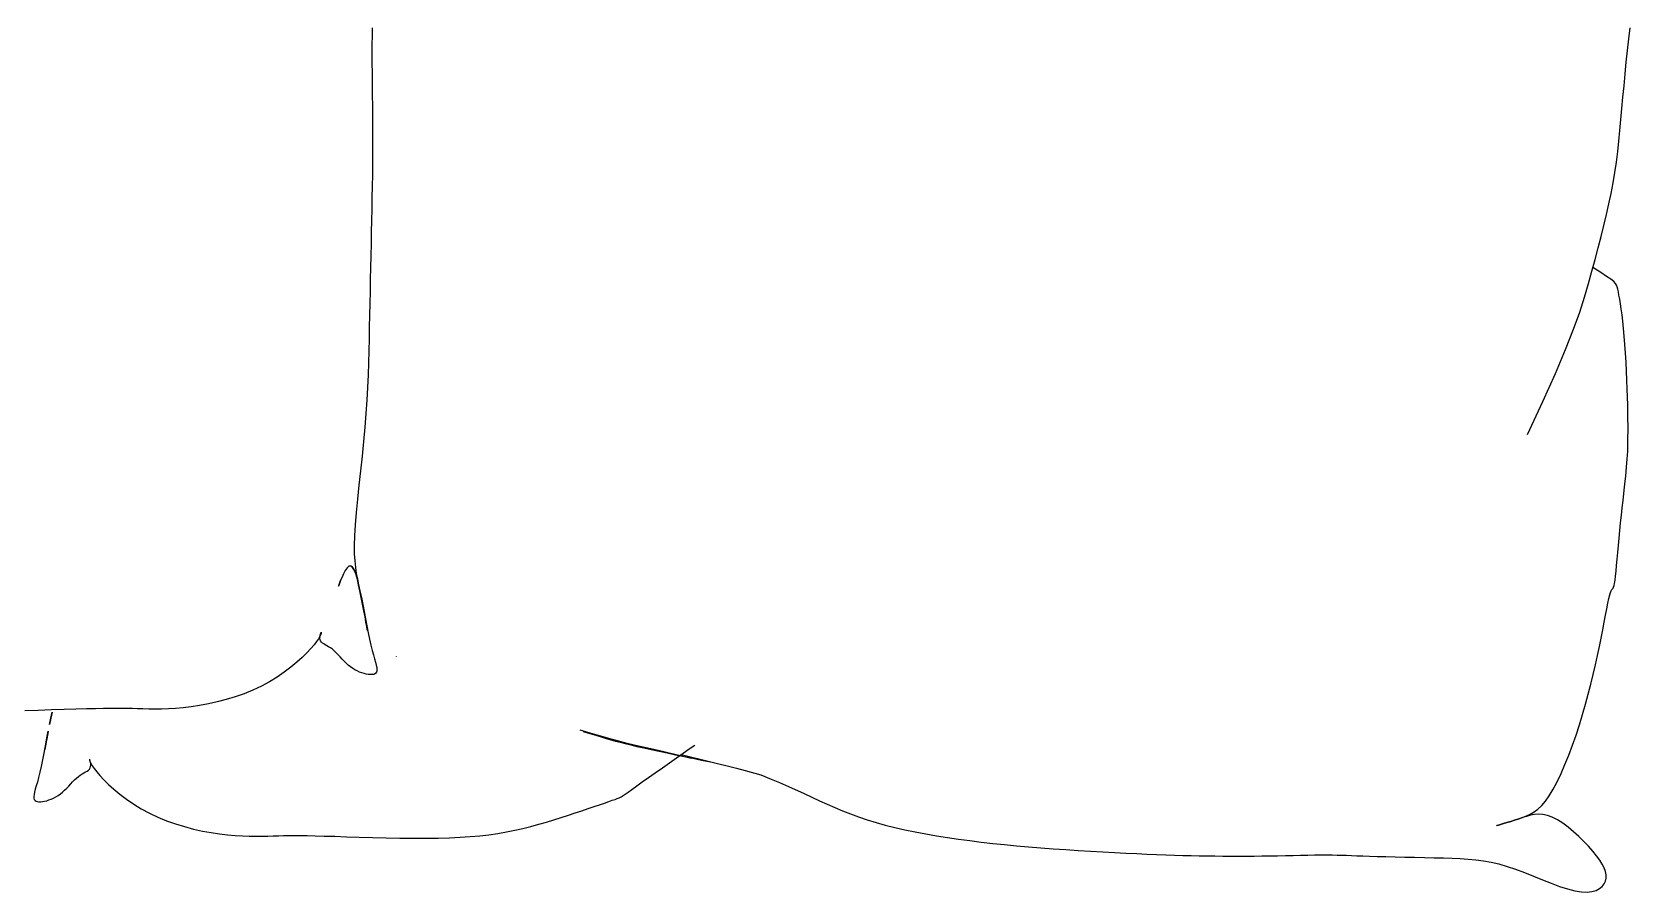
# Model space of a CAD drawing. Extents: x 110.714 to 111.388, y 28.017 to 28.415.
# Drawn here: x 111.0134 to 111.3836, y 28.0168 to 28.2161 of the extents above; entities that cross this region are included whole.
import ezdxf

# ---------------------------------------------------------------- set-up
doc = ezdxf.new("R2010")
doc.units = 0
doc.layers.get('0').update_dxf_attribs({"linetype": 'CONTINUOUS'})

msp = doc.modelspace()

# ---------------------------------------------------------------- linework, layer by layer
at = {"color": 0}
for p, q in [((111.09222, 28.21518), (111.09221, 28.21323)), ((111.09224, 28.21703), (111.09222, 28.21518)), ((111.38305, 28.21183), (111.38335, 28.21449)), ((111.38335, 28.21449), (111.38365, 28.21706)), ((111.09221, 28.21323), (111.0922, 28.21114)), ((111.0922, 28.21114), (111.09221, 28.20891)), ((111.38278, 28.20911), (111.38305, 28.21183)), ((111.09221, 28.20891), (111.09222, 28.20655)), ((111.09222, 28.20655), (111.09225, 28.20409)), ((111.38225, 28.20365), (111.38251, 28.20638)), ((111.38251, 28.20638), (111.38278, 28.20911)), ((111.09225, 28.20409), (111.09227, 28.20155)), ((111.38201, 28.20097), (111.38225, 28.20365)), ((111.09227, 28.20155), (111.0923, 28.19894)), ((111.38178, 28.19835), (111.38201, 28.20097)), ((111.0923, 28.19894), (111.09233, 28.19628)), ((111.09233, 28.19628), (111.09234, 28.19361)), ((111.38131, 28.19328), (111.38155, 28.19579)), ((111.38155, 28.19579), (111.38178, 28.19835)), ((111.09234, 28.19361), (111.09235, 28.19093)), ((111.38106, 28.1908), (111.38131, 28.19328)), ((111.09234, 28.18827), (111.09232, 28.18562)), ((111.09235, 28.19093), (111.09234, 28.18827)), ((111.38048, 28.18594), (111.38079, 28.18836)), ((111.38079, 28.18836), (111.38106, 28.1908)), ((111.09232, 28.18562), (111.09229, 28.18298)), ((111.38013, 28.18353), (111.38048, 28.18594)), ((111.09229, 28.18298), (111.09225, 28.18034)), ((111.37928, 28.17869), (111.37973, 28.18112)), ((111.37973, 28.18112), (111.38013, 28.18353)), ((111.09221, 28.17769), (111.09215, 28.17504)), ((111.09225, 28.18034), (111.09221, 28.17769)), ((111.37877, 28.17624), (111.37928, 28.17869)), ((111.09215, 28.17504), (111.0921, 28.17238)), ((111.3776, 28.17125), (111.37821, 28.17377)), ((111.37821, 28.17377), (111.37877, 28.17624)), ((111.09204, 28.16969), (111.09199, 28.16698)), ((111.0921, 28.17238), (111.09204, 28.16969)), ((111.37695, 28.16869), (111.3776, 28.17125)), ((111.09199, 28.16698), (111.09193, 28.16424)), ((111.37555, 28.16339), (111.37626, 28.16607)), ((111.37626, 28.16607), (111.37695, 28.16869)), ((111.09193, 28.16424), (111.09187, 28.1615)), ((111.3748, 28.16063), (111.37555, 28.16339)), ((111.09182, 28.15874), (111.09176, 28.15597)), ((111.09187, 28.1615), (111.09182, 28.15874)), ((111.37401, 28.15777), (111.3748, 28.16063)), ((111.37686, 28.16035), (111.37505, 28.16152)), ((111.37821, 28.15946), (111.37686, 28.16035)), ((111.37919, 28.15878), (111.37821, 28.15946)), ((111.37987, 28.15825), (111.37919, 28.15878)), ((111.3803, 28.15782), (111.37987, 28.15825)), ((111.09176, 28.15597), (111.09171, 28.1532)), ((111.37199, 28.15119), (111.37311, 28.15467)), ((111.37311, 28.15467), (111.37401, 28.15777)), ((111.38055, 28.15743), (111.3803, 28.15782)), ((111.3807, 28.15701), (111.38055, 28.15743)), ((111.38081, 28.15651), (111.3807, 28.15701)), ((111.38094, 28.15587), (111.38081, 28.15651)), ((111.38108, 28.1551), (111.38094, 28.15587)), ((111.38125, 28.15418), (111.38108, 28.1551)), ((111.09171, 28.1532), (111.09165, 28.15044)), ((111.37056, 28.14718), (111.37199, 28.15119)), ((111.38143, 28.15312), (111.38125, 28.15418)), ((111.38161, 28.15191), (111.38143, 28.15312)), ((111.3818, 28.15055), (111.38161, 28.15191)), ((111.09159, 28.14769), (111.09154, 28.14494)), ((111.09165, 28.15044), (111.09159, 28.14769)), ((111.36873, 28.14249), (111.37056, 28.14718)), ((111.38198, 28.14905), (111.3818, 28.15055)), ((111.38216, 28.14738), (111.38198, 28.14905)), ((111.38232, 28.14557), (111.38216, 28.14738)), ((111.09154, 28.14494), (111.09147, 28.14219)), ((111.38247, 28.14365), (111.38232, 28.14557)), ((111.3826, 28.14163), (111.38247, 28.14365)), ((111.09147, 28.14219), (111.09139, 28.13942)), ((111.3664, 28.13696), (111.36873, 28.14249)), ((111.38272, 28.13956), (111.3826, 28.14163)), ((111.09129, 28.1366), (111.09117, 28.13372)), ((111.09139, 28.13942), (111.09129, 28.1366)), ((111.36348, 28.13046), (111.3664, 28.13696)), ((111.38282, 28.13748), (111.38272, 28.13956)), ((111.38291, 28.13541), (111.38282, 28.13748)), ((111.09117, 28.13372), (111.091, 28.13076)), ((111.38299, 28.13339), (111.38291, 28.13541)), ((111.38305, 28.13146), (111.38299, 28.13339)), ((111.091, 28.13076), (111.0908, 28.1277)), ((111.35987, 28.12282), (111.36348, 28.13046)), ((111.3831, 28.12964), (111.38305, 28.13146)), ((111.38314, 28.12794), (111.3831, 28.12964)), ((111.0908, 28.1277), (111.09055, 28.12451)), ((111.38316, 28.12634), (111.38314, 28.12794)), ((111.38318, 28.12486), (111.38316, 28.12634)), ((111.09055, 28.12451), (111.09024, 28.1212)), ((111.38315, 28.12103), (111.38317, 28.12221)), ((111.38317, 28.12221), (111.38318, 28.12348)), ((111.38318, 28.12348), (111.38318, 28.12486)), ((111.0899, 28.11781), (111.08954, 28.1144)), ((111.09024, 28.1212), (111.0899, 28.11781)), ((111.38301, 28.11711), (111.38306, 28.11801)), ((111.38306, 28.11801), (111.3831, 28.11895)), ((111.3831, 28.11895), (111.38313, 28.11995)), ((111.38313, 28.11995), (111.38315, 28.12103)), ((111.08954, 28.1144), (111.08918, 28.11104)), ((111.38266, 28.11316), (111.38277, 28.11426)), ((111.38277, 28.11426), (111.38286, 28.11526)), ((111.38286, 28.11526), (111.38294, 28.1162)), ((111.38294, 28.1162), (111.38301, 28.11711)), ((111.08918, 28.11104), (111.08884, 28.10779)), ((111.38221, 28.10909), (111.38238, 28.11058)), ((111.38238, 28.11058), (111.38253, 28.11195)), ((111.38253, 28.11195), (111.38266, 28.11316)), ((111.08884, 28.10779), (111.08855, 28.10471)), ((111.38185, 28.10582), (111.38204, 28.10749)), ((111.38204, 28.10749), (111.38221, 28.10909)), ((111.08855, 28.10471), (111.08831, 28.10187)), ((111.38147, 28.10232), (111.38166, 28.10408)), ((111.38166, 28.10408), (111.38185, 28.10582)), ((111.08815, 28.09931), (111.08809, 28.0971)), ((111.08831, 28.10187), (111.08815, 28.09931)), ((111.38111, 28.09879), (111.38128, 28.10054)), ((111.38128, 28.10054), (111.38147, 28.10232)), ((111.08809, 28.0971), (111.08811, 28.09518)), ((111.38066, 28.09387), (111.3808, 28.09543)), ((111.3808, 28.09543), (111.38095, 28.09707)), ((111.38095, 28.09707), (111.38111, 28.09879)), ((111.08643, 28.09187), (111.08602, 28.09125)), ((111.08682, 28.09227), (111.08643, 28.09187)), ((111.08682, 28.09227), (111.0872, 28.09238)), ((111.0872, 28.09238), (111.08682, 28.09227)), ((111.0872, 28.09238), (111.08755, 28.09221)), ((111.08755, 28.09221), (111.0872, 28.09238)), ((111.08755, 28.09221), (111.08788, 28.09178)), ((111.08788, 28.09178), (111.08755, 28.09221)), ((111.08788, 28.09178), (111.0882, 28.09112)), ((111.0882, 28.09112), (111.08788, 28.09178)), ((111.08811, 28.09518), (111.08821, 28.0935)), ((111.08821, 28.0935), (111.08837, 28.092)), ((111.08837, 28.092), (111.08858, 28.09061)), ((111.38041, 28.09113), (111.38053, 28.09243)), ((111.38053, 28.09243), (111.38066, 28.09387)), ((111.08454, 28.08782), (111.0847, 28.08827)), ((111.0847, 28.08827), (111.08454, 28.08782)), ((111.0847, 28.08827), (111.08495, 28.08893)), ((111.08495, 28.08893), (111.0847, 28.08827)), ((111.08495, 28.08893), (111.08527, 28.0897)), ((111.08527, 28.0897), (111.08495, 28.08893)), ((111.08563, 28.0905), (111.08527, 28.0897)), ((111.08602, 28.09125), (111.08563, 28.0905)), ((111.0882, 28.09112), (111.08851, 28.09024)), ((111.08851, 28.09024), (111.0882, 28.09112)), ((111.08851, 28.09024), (111.08882, 28.08916)), ((111.08882, 28.08916), (111.08851, 28.09024)), ((111.08858, 28.09061), (111.08884, 28.08927)), ((111.08882, 28.08916), (111.08912, 28.08792)), ((111.08912, 28.08792), (111.08882, 28.08916)), ((111.08884, 28.08927), (111.08912, 28.08793)), ((111.08912, 28.08793), (111.08942, 28.08653)), ((111.08912, 28.08792), (111.08942, 28.08653)), ((111.08942, 28.08653), (111.08912, 28.08792)), ((111.37995, 28.08779), (111.38006, 28.0883)), ((111.38006, 28.0883), (111.38017, 28.08904)), ((111.38017, 28.08904), (111.38029, 28.08999)), ((111.38029, 28.08999), (111.38041, 28.09113)), ((111.08448, 28.08765), (111.08454, 28.08782)), ((111.08454, 28.08782), (111.08448, 28.08765)), ((111.08942, 28.08653), (111.08974, 28.08501)), ((111.08973, 28.08502), (111.08942, 28.08653)), ((111.08942, 28.08653), (111.08973, 28.08502)), ((111.09004, 28.08346), (111.08973, 28.08502)), ((111.08973, 28.08502), (111.09004, 28.08346)), ((111.08974, 28.08501), (111.09005, 28.08341)), ((111.3785, 28.08371), (111.37873, 28.08478)), ((111.37873, 28.08478), (111.37894, 28.08561)), ((111.37894, 28.08561), (111.37913, 28.0862)), ((111.37913, 28.0862), (111.37929, 28.08659)), ((111.37929, 28.08659), (111.37945, 28.08685)), ((111.37945, 28.08685), (111.37959, 28.08704)), ((111.37959, 28.08704), (111.37971, 28.08722)), ((111.37971, 28.08722), (111.37983, 28.08744)), ((111.37983, 28.08744), (111.37995, 28.08779)), ((111.09033, 28.08194), (111.09004, 28.08346)), ((111.09004, 28.08346), (111.09033, 28.08194)), ((111.09005, 28.08341), (111.09037, 28.08175)), ((111.09059, 28.08051), (111.09033, 28.08194)), ((111.09033, 28.08194), (111.09059, 28.08051)), ((111.09037, 28.08175), (111.09069, 28.08008)), ((111.09082, 28.07927), (111.09059, 28.08051)), ((111.09059, 28.08051), (111.09082, 28.07927)), ((111.37766, 28.07932), (111.37797, 28.08096)), ((111.37797, 28.08096), (111.37825, 28.08243)), ((111.37825, 28.08243), (111.3785, 28.08371)), ((111.08035, 28.07677), (111.08042, 28.07692)), ((111.08042, 28.07692), (111.08046, 28.07697)), ((111.08047, 28.07691), (111.08043, 28.07672)), ((111.08046, 28.07697), (111.08047, 28.07691)), ((111.09069, 28.08008), (111.09102, 28.07843)), ((111.09099, 28.07829), (111.09082, 28.07927)), ((111.09082, 28.07927), (111.09099, 28.07829)), ((111.0911, 28.07764), (111.09099, 28.07829)), ((111.09099, 28.07829), (111.0911, 28.07764)), ((111.09102, 28.07843), (111.09133, 28.07683)), ((111.09114, 28.07741), (111.0911, 28.07764)), ((111.0911, 28.07764), (111.09114, 28.07741)), ((111.09133, 28.07683), (111.09165, 28.07533)), ((111.37695, 28.07563), (111.37732, 28.07754)), ((111.37732, 28.07754), (111.37766, 28.07932)), ((111.07805, 28.07318), (111.07713, 28.0722)), ((111.07879, 28.07405), (111.07805, 28.07318)), ((111.07937, 28.07482), (111.07879, 28.07405)), ((111.0798, 28.07546), (111.07937, 28.07482)), ((111.08012, 28.076), (111.0798, 28.07546)), ((111.08032, 28.07642), (111.08012, 28.076)), ((111.08016, 28.0756), (111.08017, 28.07594)), ((111.0802, 28.07527), (111.08016, 28.0756)), ((111.08017, 28.07594), (111.08022, 28.07626)), ((111.08031, 28.07496), (111.0802, 28.07527)), ((111.08022, 28.07626), (111.08028, 28.07655)), ((111.08028, 28.07655), (111.08035, 28.07677)), ((111.08048, 28.0747), (111.08031, 28.07496)), ((111.08043, 28.07672), (111.08032, 28.07642)), ((111.08073, 28.07447), (111.08048, 28.0747)), ((111.08103, 28.07426), (111.08073, 28.07447)), ((111.08137, 28.07405), (111.08103, 28.07426)), ((111.08176, 28.07384), (111.08137, 28.07405)), ((111.08217, 28.0736), (111.08176, 28.07384)), ((111.0826, 28.07333), (111.08217, 28.0736)), ((111.08304, 28.07301), (111.0826, 28.07333)), ((111.09165, 28.07533), (111.09196, 28.07396)), ((111.09196, 28.07396), (111.09226, 28.07275)), ((111.37611, 28.07154), (111.37655, 28.07363)), ((111.37655, 28.07363), (111.37695, 28.07563)), ((111.07479, 28.07002), (111.0734, 28.06887)), ((111.07604, 28.07114), (111.07479, 28.07002)), ((111.07713, 28.0722), (111.07604, 28.07114)), ((111.08348, 28.07263), (111.08304, 28.07301)), ((111.08392, 28.07221), (111.08348, 28.07263)), ((111.08436, 28.07174), (111.08392, 28.07221)), ((111.08481, 28.07126), (111.08436, 28.07174)), ((111.08527, 28.07076), (111.08481, 28.07126)), ((111.08573, 28.07027), (111.08527, 28.07076)), ((111.08621, 28.06979), (111.08573, 28.07027)), ((111.08671, 28.06935), (111.08621, 28.06979)), ((111.09226, 28.07275), (111.09254, 28.0717)), ((111.09254, 28.0717), (111.09279, 28.07079)), ((111.09279, 28.07079), (111.09301, 28.07001)), ((111.09301, 28.07001), (111.09319, 28.06935)), ((111.09787, 28.07138), (111.09785, 28.0714)), ((111.37512, 28.06718), (111.37563, 28.06939)), ((111.37563, 28.06939), (111.37611, 28.07154)), ((111.07022, 28.06658), (111.06845, 28.06549)), ((111.07187, 28.06772), (111.07022, 28.06658)), ((111.0734, 28.06887), (111.07187, 28.06772)), ((111.08722, 28.06894), (111.08671, 28.06935)), ((111.08774, 28.06858), (111.08722, 28.06894)), ((111.08827, 28.06826), (111.08774, 28.06858)), ((111.0888, 28.06799), (111.08827, 28.06826)), ((111.08933, 28.06775), (111.0888, 28.06799)), ((111.08986, 28.06755), (111.08933, 28.06775)), ((111.09036, 28.06739), (111.08986, 28.06755)), ((111.09086, 28.06727), (111.09036, 28.06739)), ((111.09133, 28.06718), (111.09086, 28.06727)), ((111.09176, 28.06714), (111.09133, 28.06718)), ((111.09216, 28.06714), (111.09176, 28.06714)), ((111.09252, 28.06719), (111.09216, 28.06714)), ((111.09282, 28.06729), (111.09252, 28.06719)), ((111.09307, 28.06746), (111.09282, 28.06729)), ((111.09324, 28.06769), (111.09307, 28.06746)), ((111.09319, 28.06935), (111.0933, 28.0688)), ((111.09334, 28.06798), (111.09324, 28.06769)), ((111.0933, 28.0688), (111.09336, 28.06835)), ((111.09336, 28.06835), (111.09334, 28.06798)), ((111.37456, 28.06492), (111.37512, 28.06718)), ((111.06054, 28.062), (111.05845, 28.06137)), ((111.06261, 28.06273), (111.06054, 28.062)), ((111.06463, 28.06356), (111.06261, 28.06273)), ((111.06658, 28.06448), (111.06463, 28.06356)), ((111.06845, 28.06549), (111.06658, 28.06448)), ((111.37333, 28.06027), (111.37397, 28.06261)), ((111.37397, 28.06261), (111.37456, 28.06492)), ((111.01489, 28.05886), (111.01175, 28.05878)), ((111.01796, 28.05895), (111.01489, 28.05886)), ((111.0181, 28.05848), (111.0178, 28.05708)), ((111.0178, 28.05708), (111.0181, 28.05847)), ((111.0181, 28.05847), (111.0178, 28.05708)), ((111.02089, 28.05904), (111.01796, 28.05895)), ((111.02361, 28.05912), (111.02089, 28.05904)), ((111.02606, 28.05919), (111.02361, 28.05912)), ((111.02818, 28.05925), (111.02606, 28.05919)), ((111.03002, 28.05928), (111.02818, 28.05925)), ((111.03162, 28.0593), (111.03002, 28.05928)), ((111.03303, 28.05931), (111.03162, 28.0593)), ((111.03431, 28.0593), (111.03303, 28.05931)), ((111.03552, 28.05929), (111.03431, 28.0593)), ((111.03669, 28.05926), (111.03552, 28.05929)), ((111.03789, 28.05923), (111.03669, 28.05926)), ((111.03915, 28.0592), (111.03789, 28.05923)), ((111.0405, 28.05917), (111.03915, 28.0592)), ((111.04193, 28.05915), (111.0405, 28.05917)), ((111.04343, 28.05916), (111.04193, 28.05915)), ((111.04503, 28.05921), (111.04343, 28.05916)), ((111.04671, 28.05931), (111.04503, 28.05921)), ((111.04848, 28.05946), (111.04671, 28.05931)), ((111.05033, 28.05968), (111.04848, 28.05946)), ((111.05228, 28.05998), (111.05033, 28.05968)), ((111.0543, 28.06035), (111.05228, 28.05998)), ((111.05636, 28.06082), (111.0543, 28.06035)), ((111.05845, 28.06137), (111.05636, 28.06082)), ((111.37264, 28.05791), (111.37333, 28.06027)), ((111.0178, 28.05708), (111.01749, 28.05557)), ((111.01749, 28.05557), (111.0178, 28.05708)), ((111.0178, 28.05708), (111.01749, 28.05556)), ((111.37113, 28.05315), (111.37191, 28.05553)), ((111.37191, 28.05553), (111.37264, 28.05791)), ((111.01663, 28.05106), (111.01641, 28.04982)), ((111.01641, 28.04982), (111.01663, 28.05106)), ((111.01685, 28.0523), (111.01653, 28.05063)), ((111.01689, 28.05248), (111.01663, 28.05106)), ((111.01663, 28.05106), (111.01689, 28.05248)), ((111.01717, 28.05396), (111.01685, 28.0523)), ((111.01718, 28.05401), (111.01689, 28.05248)), ((111.01689, 28.05248), (111.01718, 28.05401)), ((111.14194, 28.0538), (111.14044, 28.05426)), ((111.14112, 28.05399), (111.14269, 28.05351)), ((111.14352, 28.05333), (111.14194, 28.0538)), ((111.14269, 28.05351), (111.14409, 28.05309)), ((111.1452, 28.05285), (111.14352, 28.05333)), ((111.14409, 28.05309), (111.14533, 28.05271)), ((111.14704, 28.05234), (111.1452, 28.05285)), ((111.14533, 28.05271), (111.14647, 28.05237)), ((111.14647, 28.05237), (111.14755, 28.05206)), ((111.14907, 28.05179), (111.14704, 28.05234)), ((111.14755, 28.05206), (111.14861, 28.05176)), ((111.14861, 28.05176), (111.1497, 28.05147)), ((111.15135, 28.05122), (111.14907, 28.05179)), ((111.1497, 28.05147), (111.15087, 28.05117)), ((111.15087, 28.05117), (111.15216, 28.05086)), ((111.15391, 28.05059), (111.15135, 28.05122)), ((111.37031, 28.0508), (111.37113, 28.05315)), ((111.01589, 28.04738), (111.01557, 28.04588)), ((111.01621, 28.04897), (111.01589, 28.04738)), ((111.01653, 28.05063), (111.01621, 28.04897)), ((111.02676, 28.04752), (111.02675, 28.04745)), ((111.02675, 28.04745), (111.02679, 28.04727)), ((111.02681, 28.04747), (111.02676, 28.04752)), ((111.02679, 28.04727), (111.02691, 28.04696)), ((111.02687, 28.04732), (111.02681, 28.04747)), ((111.02694, 28.04709), (111.02687, 28.04732)), ((111.15216, 28.05086), (111.15359, 28.05052)), ((111.15359, 28.05052), (111.15518, 28.05017)), ((111.15678, 28.04993), (111.15391, 28.05059)), ((111.15518, 28.05017), (111.15689, 28.04979)), ((111.15985, 28.04922), (111.15678, 28.04993)), ((111.15689, 28.04979), (111.1587, 28.0494)), ((111.1587, 28.0494), (111.16059, 28.049)), ((111.16301, 28.04849), (111.15985, 28.04922)), ((111.16059, 28.049), (111.16254, 28.04859)), ((111.16111, 28.04671), (111.16272, 28.04785)), ((111.16254, 28.04859), (111.16454, 28.04817)), ((111.16272, 28.04785), (111.16426, 28.04893)), ((111.16614, 28.04774), (111.16301, 28.04849)), ((111.16385, 28.04864), (111.17665, 28.0455)), ((111.16426, 28.04893), (111.16569, 28.04992)), ((111.16454, 28.04817), (111.16655, 28.04775)), ((111.16569, 28.04992), (111.16701, 28.05083)), ((111.16655, 28.04775), (111.16857, 28.04733)), ((111.16857, 28.04733), (111.17059, 28.0469)), ((111.36857, 28.0463), (111.36945, 28.0485)), ((111.36945, 28.0485), (111.37031, 28.0508)), ((111.01527, 28.04451), (111.01497, 28.0433)), ((111.01557, 28.04588), (111.01527, 28.04451)), ((111.02374, 28.04318), (111.02418, 28.04356)), ((111.02418, 28.04356), (111.02462, 28.04388)), ((111.02462, 28.04388), (111.02505, 28.04415)), ((111.02505, 28.04415), (111.02546, 28.04438)), ((111.02546, 28.04438), (111.02585, 28.0446)), ((111.02585, 28.0446), (111.0262, 28.0448)), ((111.0262, 28.0448), (111.0265, 28.04501)), ((111.0265, 28.04501), (111.02674, 28.04525)), ((111.02674, 28.04525), (111.02692, 28.04551)), ((111.02691, 28.04696), (111.02711, 28.04655)), ((111.02692, 28.04551), (111.02702, 28.04582)), ((111.02701, 28.04681), (111.02694, 28.04709)), ((111.02705, 28.04649), (111.02701, 28.04681)), ((111.02702, 28.04582), (111.02706, 28.04615)), ((111.02706, 28.04615), (111.02705, 28.04649)), ((111.02711, 28.04655), (111.02742, 28.04601)), ((111.02742, 28.04601), (111.02785, 28.04536)), ((111.02785, 28.04536), (111.02843, 28.0446)), ((111.02843, 28.0446), (111.02918, 28.04373)), ((111.02918, 28.04373), (111.0301, 28.04275)), ((111.15628, 28.04329), (111.15784, 28.0444)), ((111.15784, 28.0444), (111.15947, 28.04555)), ((111.15947, 28.04555), (111.16111, 28.04671)), ((111.17665, 28.0455), (111.17867, 28.04496)), ((111.17867, 28.04496), (111.18229, 28.04393)), ((111.18229, 28.04393), (111.18469, 28.04294)), ((111.36677, 28.04231), (111.36767, 28.04422)), ((111.36767, 28.04422), (111.36857, 28.0463)), ((111.01404, 28.0399), (111.01392, 28.03935)), ((111.01421, 28.04056), (111.01404, 28.0399)), ((111.01443, 28.04134), (111.01421, 28.04056)), ((111.01469, 28.04225), (111.01443, 28.04134)), ((111.01497, 28.0433), (111.01469, 28.04225)), ((111.02001, 28.03949), (111.02052, 28.03989)), ((111.02052, 28.03989), (111.02101, 28.04034)), ((111.02101, 28.04034), (111.02149, 28.04081)), ((111.02149, 28.04081), (111.02196, 28.04131)), ((111.02196, 28.04131), (111.02241, 28.0418)), ((111.02241, 28.0418), (111.02286, 28.04229)), ((111.02286, 28.04229), (111.0233, 28.04275)), ((111.0233, 28.04275), (111.02374, 28.04318)), ((111.0301, 28.04275), (111.03118, 28.04169)), ((111.03118, 28.04169), (111.03243, 28.04057)), ((111.03243, 28.04057), (111.03382, 28.03942)), ((111.15089, 28.03946), (111.15157, 28.03993)), ((111.15157, 28.03993), (111.15244, 28.04055)), ((111.15244, 28.04055), (111.15354, 28.04134)), ((111.15354, 28.04134), (111.15483, 28.04226)), ((111.15483, 28.04226), (111.15628, 28.04329)), ((111.18469, 28.04294), (111.18665, 28.04211)), ((111.18665, 28.04211), (111.18937, 28.04091)), ((111.18937, 28.04091), (111.19231, 28.03956)), ((111.36495, 28.03909), (111.36586, 28.04058)), ((111.36586, 28.04058), (111.36677, 28.04231)), ((111.01392, 28.03935), (111.01386, 28.0389)), ((111.01386, 28.0389), (111.01388, 28.03853)), ((111.01388, 28.03853), (111.01398, 28.03823)), ((111.01398, 28.03823), (111.01416, 28.038)), ((111.01416, 28.038), (111.0144, 28.03784)), ((111.0144, 28.03784), (111.0147, 28.03773)), ((111.0147, 28.03773), (111.01506, 28.03768)), ((111.01506, 28.03768), (111.01546, 28.03768)), ((111.01546, 28.03768), (111.0159, 28.03773)), ((111.0159, 28.03773), (111.01637, 28.03781)), ((111.01637, 28.03781), (111.01686, 28.03793)), ((111.01686, 28.03793), (111.01737, 28.0381)), ((111.01737, 28.0381), (111.01789, 28.03829)), ((111.01789, 28.03829), (111.01842, 28.03853)), ((111.01842, 28.03853), (111.01895, 28.03881)), ((111.01895, 28.03881), (111.01948, 28.03913)), ((111.01948, 28.03913), (111.02001, 28.03949)), ((111.03382, 28.03942), (111.03535, 28.03826)), ((111.03535, 28.03826), (111.03701, 28.03713)), ((111.03701, 28.03713), (111.03877, 28.03604)), ((111.14085, 28.03561), (111.14232, 28.03611)), ((111.14232, 28.03611), (111.14369, 28.03657)), ((111.14369, 28.03657), (111.14495, 28.037)), ((111.14495, 28.037), (111.14608, 28.03739)), ((111.14608, 28.03739), (111.14706, 28.03773)), ((111.14706, 28.03773), (111.14788, 28.03801)), ((111.14788, 28.03801), (111.14852, 28.03824)), ((111.14852, 28.03824), (111.14904, 28.03843)), ((111.14904, 28.03843), (111.14948, 28.03862)), ((111.14948, 28.03862), (111.1499, 28.03883)), ((111.1499, 28.03883), (111.15036, 28.0391)), ((111.15036, 28.0391), (111.15089, 28.03946)), ((111.19231, 28.03956), (111.19411, 28.03873)), ((111.19411, 28.03873), (111.19589, 28.03791)), ((111.19589, 28.03791), (111.19764, 28.03712)), ((111.19764, 28.03712), (111.19941, 28.03634)), ((111.19941, 28.03634), (111.2012, 28.03559)), ((111.3623, 28.03599), (111.36318, 28.03682)), ((111.36318, 28.03682), (111.36406, 28.03784)), ((111.36406, 28.03784), (111.36495, 28.03909)), ((111.03877, 28.03604), (111.04064, 28.03502)), ((111.04064, 28.03502), (111.0426, 28.0341)), ((111.0426, 28.0341), (111.04462, 28.03328)), ((111.04462, 28.03328), (111.04668, 28.03255)), ((111.04668, 28.03255), (111.04877, 28.03191)), ((111.12904, 28.03197), (111.13086, 28.03246)), ((111.13086, 28.03246), (111.13263, 28.03297)), ((111.13263, 28.03297), (111.13437, 28.0335)), ((111.13437, 28.0335), (111.13606, 28.03404)), ((111.13606, 28.03404), (111.1377, 28.03457)), ((111.1377, 28.03457), (111.13931, 28.0351)), ((111.13931, 28.0351), (111.14085, 28.03561)), ((111.2012, 28.03559), (111.20303, 28.03487)), ((111.20303, 28.03487), (111.20493, 28.03417)), ((111.20493, 28.03417), (111.2069, 28.03351)), ((111.2069, 28.03351), (111.20897, 28.03288)), ((111.20897, 28.03288), (111.21112, 28.03229)), ((111.35315, 28.03226), (111.35367, 28.03241)), ((111.35367, 28.03241), (111.35315, 28.03226)), ((111.35367, 28.03241), (111.35434, 28.03261)), ((111.35434, 28.03261), (111.35367, 28.03241)), ((111.35434, 28.03261), (111.35513, 28.03284)), ((111.35513, 28.03284), (111.35434, 28.03261)), ((111.35513, 28.03284), (111.356, 28.03311)), ((111.356, 28.03311), (111.35513, 28.03284)), ((111.356, 28.03311), (111.35692, 28.0334)), ((111.35692, 28.0334), (111.356, 28.03311)), ((111.35692, 28.0334), (111.35785, 28.0337)), ((111.35785, 28.0337), (111.35692, 28.0334)), ((111.35785, 28.0337), (111.35876, 28.03402)), ((111.35876, 28.03401), (111.35785, 28.0337)), ((111.35876, 28.03402), (111.35966, 28.03438)), ((111.35967, 28.0343), (111.35876, 28.03401)), ((111.35966, 28.03438), (111.36055, 28.0348)), ((111.36058, 28.03454), (111.35967, 28.0343)), ((111.36055, 28.0348), (111.36143, 28.03533)), ((111.36151, 28.0347), (111.36058, 28.03454)), ((111.36143, 28.03533), (111.3623, 28.03599)), ((111.36247, 28.03477), (111.36151, 28.0347)), ((111.36346, 28.0347), (111.36247, 28.03477)), ((111.36451, 28.03448), (111.36346, 28.0347)), ((111.36563, 28.03408), (111.36451, 28.03448)), ((111.36681, 28.03347), (111.36563, 28.03408)), ((111.36805, 28.03269), (111.36681, 28.03347)), ((111.3693, 28.03177), (111.36805, 28.03269)), ((111.04877, 28.03191), (111.05086, 28.03136)), ((111.05086, 28.03136), (111.05292, 28.0309)), ((111.05292, 28.0309), (111.05494, 28.03052)), ((111.05494, 28.03052), (111.05689, 28.03022)), ((111.05689, 28.03022), (111.05875, 28.03)), ((111.05875, 28.03), (111.06052, 28.02985)), ((111.06052, 28.02985), (111.0622, 28.02976)), ((111.0622, 28.02976), (111.06379, 28.02971)), ((111.06379, 28.02971), (111.0653, 28.0297)), ((111.0653, 28.0297), (111.06672, 28.02971)), ((111.06672, 28.02971), (111.06807, 28.02974)), ((111.06807, 28.02974), (111.06934, 28.02978)), ((111.06934, 28.02978), (111.07053, 28.02981)), ((111.07053, 28.02981), (111.07171, 28.02984)), ((111.07171, 28.02984), (111.07291, 28.02985)), ((111.07291, 28.02985), (111.07419, 28.02986)), ((111.07419, 28.02986), (111.0756, 28.02985)), ((111.0756, 28.02985), (111.0772, 28.02983)), ((111.0772, 28.02983), (111.07904, 28.02979)), ((111.07904, 28.02979), (111.08116, 28.02974)), ((111.08116, 28.02974), (111.08361, 28.02967)), ((111.08361, 28.02967), (111.08633, 28.02958)), ((111.08633, 28.02958), (111.08926, 28.02949)), ((111.08926, 28.02949), (111.09233, 28.02941)), ((111.09233, 28.02941), (111.09548, 28.02933)), ((111.09548, 28.02933), (111.09863, 28.02927)), ((111.09863, 28.02927), (111.10173, 28.02923)), ((111.10173, 28.02923), (111.10471, 28.02923)), ((111.10471, 28.02923), (111.10751, 28.02926)), ((111.10751, 28.02926), (111.11014, 28.02933)), ((111.11014, 28.02933), (111.11261, 28.02945)), ((111.11261, 28.02945), (111.11495, 28.02961)), ((111.11495, 28.02961), (111.11718, 28.02981)), ((111.11718, 28.02981), (111.11931, 28.03005)), ((111.11931, 28.03005), (111.12135, 28.03034)), ((111.12135, 28.03034), (111.12334, 28.03068)), ((111.12334, 28.03068), (111.12528, 28.03107)), ((111.12528, 28.03107), (111.12718, 28.0315)), ((111.12718, 28.0315), (111.12904, 28.03197)), ((111.21112, 28.03229), (111.21336, 28.03173)), ((111.21336, 28.03173), (111.21568, 28.0312)), ((111.21568, 28.0312), (111.21806, 28.0307)), ((111.21806, 28.0307), (111.2205, 28.03024)), ((111.2205, 28.03024), (111.22299, 28.0298)), ((111.22299, 28.0298), (111.22552, 28.0294)), ((111.22552, 28.0294), (111.22809, 28.02902)), ((111.22809, 28.02902), (111.2307, 28.02867)), ((111.35269, 28.03213), (111.35281, 28.03217)), ((111.35281, 28.03217), (111.35269, 28.03213)), ((111.35281, 28.03217), (111.35315, 28.03226)), ((111.35315, 28.03226), (111.35281, 28.03217)), ((111.37056, 28.03074), (111.3693, 28.03177)), ((111.37179, 28.02964), (111.37056, 28.03074)), ((111.37297, 28.02849), (111.37179, 28.02964)), ((111.2307, 28.02867), (111.23334, 28.02834)), ((111.23334, 28.02834), (111.23602, 28.02803)), ((111.23602, 28.02803), (111.23874, 28.02775)), ((111.23874, 28.02775), (111.2415, 28.02748)), ((111.2415, 28.02748), (111.2443, 28.02724)), ((111.2443, 28.02724), (111.24714, 28.027)), ((111.24714, 28.027), (111.25002, 28.02679)), ((111.25002, 28.02679), (111.25292, 28.02658)), ((111.25292, 28.02658), (111.25581, 28.02639)), ((111.25581, 28.02639), (111.25867, 28.02622)), ((111.25867, 28.02622), (111.26148, 28.02606)), ((111.26148, 28.02606), (111.26421, 28.02591)), ((111.26421, 28.02591), (111.26685, 28.02578)), ((111.26685, 28.02578), (111.26936, 28.02566)), ((111.26936, 28.02566), (111.27173, 28.02555)), ((111.27173, 28.02555), (111.27397, 28.02546)), ((111.27397, 28.02546), (111.27609, 28.02538)), ((111.27609, 28.02538), (111.27813, 28.02531)), ((111.27813, 28.02531), (111.28008, 28.02525)), ((111.28008, 28.02525), (111.28198, 28.02521)), ((111.28198, 28.02521), (111.28383, 28.02517)), ((111.28383, 28.02517), (111.28566, 28.02514)), ((111.28566, 28.02514), (111.28748, 28.02511)), ((111.28748, 28.02511), (111.2893, 28.02509)), ((111.2893, 28.02509), (111.29111, 28.02508)), ((111.29111, 28.02508), (111.29292, 28.02508)), ((111.29292, 28.02508), (111.29473, 28.02508)), ((111.29473, 28.02508), (111.29654, 28.02509)), ((111.29654, 28.02509), (111.29835, 28.02511)), ((111.29835, 28.02511), (111.30017, 28.02514)), ((111.30017, 28.02514), (111.302, 28.02517)), ((111.302, 28.02517), (111.30381, 28.0252)), ((111.30381, 28.0252), (111.30559, 28.02524)), ((111.30559, 28.02524), (111.30733, 28.02528)), ((111.30733, 28.02528), (111.30899, 28.02531)), ((111.30899, 28.02531), (111.31058, 28.02534)), ((111.31058, 28.02534), (111.31206, 28.02535)), ((111.31206, 28.02535), (111.31341, 28.02536)), ((111.31341, 28.02536), (111.31464, 28.02535)), ((111.31464, 28.02535), (111.31578, 28.02533)), ((111.31578, 28.02533), (111.31687, 28.0253)), ((111.31687, 28.0253), (111.31796, 28.02527)), ((111.31796, 28.02527), (111.3191, 28.02522)), ((111.3191, 28.02522), (111.32034, 28.02517)), ((111.32034, 28.02517), (111.32172, 28.02512)), ((111.32172, 28.02512), (111.3233, 28.02507)), ((111.3233, 28.02507), (111.3251, 28.02502)), ((111.3251, 28.02502), (111.32709, 28.02496)), ((111.37406, 28.02735), (111.37297, 28.02849)), ((111.37505, 28.02623), (111.37406, 28.02735)), ((111.37591, 28.02516), (111.37505, 28.02623)), ((111.37663, 28.02416), (111.37591, 28.02516)), ((111.32709, 28.02496), (111.32923, 28.02491)), ((111.32923, 28.02491), (111.33146, 28.02486)), ((111.33146, 28.02486), (111.33374, 28.02481)), ((111.33374, 28.02481), (111.33603, 28.02475)), ((111.33603, 28.02475), (111.33826, 28.0247)), ((111.33826, 28.0247), (111.34041, 28.02465)), ((111.34041, 28.02465), (111.34242, 28.02459)), ((111.34242, 28.02459), (111.34432, 28.02452)), ((111.34432, 28.02452), (111.34615, 28.02441)), ((111.34615, 28.02441), (111.34792, 28.02424)), ((111.34792, 28.02424), (111.34968, 28.02401)), ((111.34968, 28.02401), (111.35145, 28.02369)), ((111.35145, 28.02369), (111.35327, 28.02326)), ((111.35327, 28.02326), (111.35515, 28.02271)), ((111.35515, 28.02271), (111.35714, 28.02203)), ((111.35714, 28.02203), (111.35919, 28.02126)), ((111.37722, 28.02322), (111.37663, 28.02416)), ((111.37766, 28.02233), (111.37722, 28.02322)), ((111.37796, 28.02149), (111.37766, 28.02233)), ((111.37811, 28.02071), (111.37796, 28.02149)), ((111.35919, 28.02126), (111.36127, 28.02043)), ((111.36127, 28.02043), (111.36334, 28.01959)), ((111.36334, 28.01959), (111.36538, 28.01879)), ((111.36538, 28.01879), (111.36733, 28.01807)), ((111.36733, 28.01807), (111.36917, 28.01746)), ((111.37658, 28.01754), (111.3772, 28.01804)), ((111.3772, 28.01804), (111.37767, 28.01863)), ((111.37767, 28.01863), (111.37797, 28.01927)), ((111.37797, 28.01927), (111.37812, 28.01997)), ((111.37812, 28.01997), (111.37811, 28.02071)), ((111.36917, 28.01746), (111.37086, 28.01703)), ((111.37086, 28.01703), (111.37237, 28.0168)), ((111.37237, 28.0168), (111.37369, 28.01675)), ((111.37369, 28.01675), (111.37483, 28.01687)), ((111.37483, 28.01687), (111.37579, 28.01714)), ((111.37579, 28.01714), (111.37658, 28.01754))]:
    msp.add_line(p, q, dxfattribs=at)

doc.saveas('drawing.dxf')
